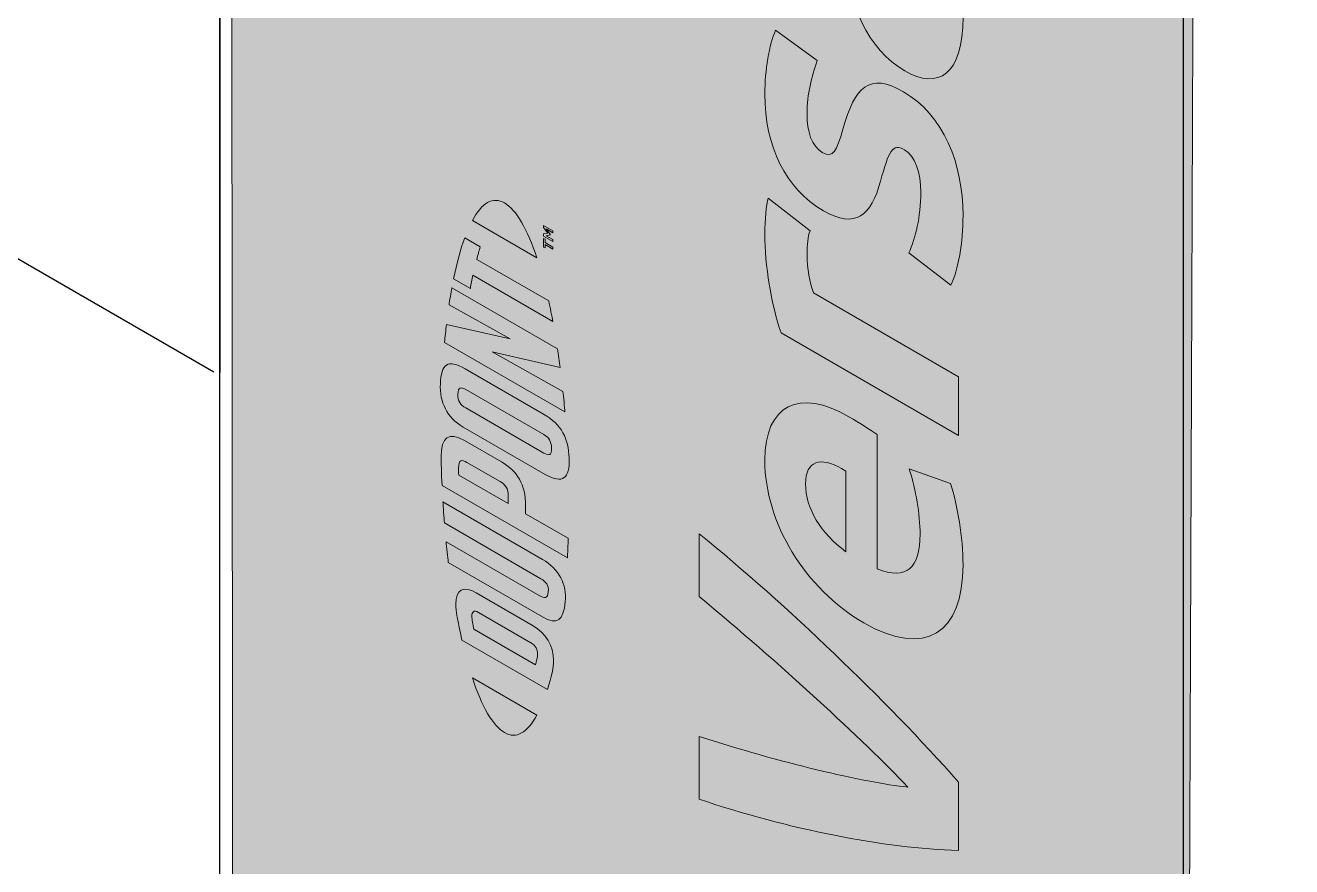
# Model space of a CAD drawing. Header units: inches. Extents: x -20.7 to 76.3, y -55.2 to 19.1.
# Drawn here: x -10.7958 to -10.4236, y -30.933 to -30.6857 of the extents above; entities that cross this region are included whole.
import ezdxf

# ---------------------------------------------------------------- set-up
doc = ezdxf.new("R2010")
doc.units = ezdxf.units.IN
doc.header["$MEASUREMENT"] = 0
doc.linetypes.add('AI-Linetype-20', pattern=[1.199738, 0.599869, -0.119974, 0.119974, -0.119974, 0.119974, -0.119974])
for name, color, linetype, lineweight in [('.ATI-HATCH', 7, 'Continuous', 0), ('G-ANNO-TTLB', 7, 'Continuous', 0), ('TYVEK', 7, 'Continuous', 0), ('wall scratch', 7, 'Continuous', 0)]:
    doc.layers.add(name, color=color, linetype=linetype, lineweight=lineweight)

# ---------------------------------------------------------------- blocks, each defined once
blk = doc.blocks.new('Block_272')
at = {"layer": 'TYVEK', "true_color": 0x18467f, "transparency": 33554687}
h = blk.add_hatch(color=156, dxfattribs=at)
h.dxf.hatch_style = 2
edge = h.paths.add_edge_path()
edge.add_spline(control_points=[(-10.65491, -30.73792), (-10.65142, -30.73993), (-10.64817, -30.74568), (-10.64538, -30.75405), (-10.64538, -30.75405), (-10.66436, -30.74309), (-10.66436, -30.74309), (-10.66158, -30.73794), (-10.65835, -30.73593), (-10.65491, -30.73792)], knot_values=[0, 0, 0, 0, 1, 1, 1, 2, 2, 2, 3, 3, 3, 3], degree=3, periodic=0)
edge.add_line((-10.65491, -30.73792), (-10.65491, -30.73792))
h = blk.add_hatch(color=156, dxfattribs=at)
h.dxf.hatch_style = 2
edge = h.paths.add_edge_path()
edge.add_spline(control_points=[(-10.64348, -30.74767), (-10.64348, -30.74767), (-10.64348, -30.74703), (-10.64348, -30.74703), (-10.64348, -30.74703), (-10.64219, -30.74683), (-10.64219, -30.74683), (-10.64219, -30.74683), (-10.64348, -30.74514), (-10.64348, -30.74514), (-10.64348, -30.74514), (-10.64348, -30.74452), (-10.64348, -30.74452), (-10.64348, -30.74452), (-10.64075, -30.7461), (-10.64075, -30.7461), (-10.64075, -30.7461), (-10.64075, -30.74668), (-10.64075, -30.74668), (-10.64075, -30.74668), (-10.64269, -30.74556), (-10.64269, -30.74556), (-10.64269, -30.74556), (-10.64139, -30.74728), (-10.64139, -30.74728), (-10.64139, -30.74728), (-10.64139, -30.74733), (-10.64139, -30.74733), (-10.64139, -30.74733), (-10.64269, -30.74755), (-10.64269, -30.74755), (-10.64269, -30.74755), (-10.64075, -30.74867), (-10.64075, -30.74867), (-10.64075, -30.74867), (-10.64075, -30.74925), (-10.64075, -30.74925), (-10.64075, -30.74925), (-10.64348, -30.74767), (-10.64348, -30.74767)], knot_values=[0, 0, 0, 0, 1, 1, 1, 2, 2, 2, 3, 3, 3, 4, 4, 4, 5, 5, 5, 6, 6, 6, 7, 7, 7, 8, 8, 8, 9, 9, 9, 10, 10, 10, 11, 11, 11, 12, 12, 12, 13, 13, 13, 13], degree=3, periodic=0)
edge = h.paths.add_edge_path()
edge.add_spline(control_points=[(-10.643, -30.75019), (-10.643, -30.75019), (-10.643, -30.75116), (-10.643, -30.75116), (-10.643, -30.75116), (-10.64348, -30.75088), (-10.64348, -30.75088), (-10.64348, -30.75088), (-10.64348, -30.74835), (-10.64348, -30.74835), (-10.64348, -30.74835), (-10.643, -30.74862), (-10.643, -30.74862), (-10.643, -30.74862), (-10.643, -30.74959), (-10.643, -30.74959), (-10.643, -30.74959), (-10.64075, -30.75089), (-10.64075, -30.75089), (-10.64075, -30.75089), (-10.64075, -30.75149), (-10.64075, -30.75149), (-10.64075, -30.75149), (-10.643, -30.75019), (-10.643, -30.75019)], knot_values=[0, 0, 0, 0, 1, 1, 1, 2, 2, 2, 3, 3, 3, 4, 4, 4, 5, 5, 5, 6, 6, 6, 7, 7, 7, 8, 8, 8, 8], degree=3, periodic=0)
h = blk.add_hatch(color=156, dxfattribs=at)
h.dxf.hatch_style = 2
edge = h.paths.add_edge_path()
edge.add_spline(control_points=[(-10.66495, -30.76308), (-10.66472, -30.76175), (-10.66447, -30.76045), (-10.6642, -30.75919), (-10.6642, -30.75919), (-10.64069, -30.77276), (-10.64069, -30.77276), (-10.64096, -30.77131), (-10.64151, -30.76859), (-10.64192, -30.76674), (-10.64192, -30.76674), (-10.66309, -30.75452), (-10.66309, -30.75452), (-10.66274, -30.75318), (-10.66239, -30.75193), (-10.66206, -30.75079), (-10.66206, -30.75079), (-10.66659, -30.74817), (-10.66659, -30.74817), (-10.66787, -30.75163), (-10.66891, -30.75553), (-10.66987, -30.76025), (-10.66987, -30.76025), (-10.66495, -30.76308), (-10.66495, -30.76308)], knot_values=[0, 0, 0, 0, 1, 1, 1, 2, 2, 2, 3, 3, 3, 4, 4, 4, 5, 5, 5, 6, 6, 6, 7, 7, 7, 8, 8, 8, 8], degree=3, periodic=0)
h = blk.add_hatch(color=156, dxfattribs=at)
h.dxf.hatch_style = 2
edge = h.paths.add_edge_path()
edge.add_spline(control_points=[(-10.65325, -30.77784), (-10.65325, -30.77784), (-10.67198, -30.77361), (-10.67198, -30.77361), (-10.67218, -30.77529), (-10.67239, -30.77732), (-10.67253, -30.77891), (-10.67253, -30.77891), (-10.63717, -30.79933), (-10.63717, -30.79933), (-10.63727, -30.79809), (-10.63757, -30.79493), (-10.63774, -30.79329), (-10.63774, -30.79329), (-10.65857, -30.78173), (-10.65857, -30.78173), (-10.65857, -30.78173), (-10.63856, -30.78632), (-10.63856, -30.78632), (-10.63876, -30.78472), (-10.63909, -30.78237), (-10.63932, -30.78082), (-10.63932, -30.78082), (-10.67039, -30.76288), (-10.67039, -30.76288), (-10.67064, -30.76422), (-10.67104, -30.76668), (-10.67121, -30.76788), (-10.67121, -30.76788), (-10.65325, -30.77784), (-10.65325, -30.77784)], knot_values=[0, 0, 0, 0, 1, 1, 1, 2, 2, 2, 3, 3, 3, 4, 4, 4, 5, 5, 5, 6, 6, 6, 7, 7, 7, 8, 8, 8, 9, 9, 9, 10, 10, 10, 10], degree=3, periodic=0)
h = blk.add_hatch(color=156, dxfattribs=at)
h.dxf.hatch_style = 2
edge = h.paths.add_edge_path()
edge.add_spline(control_points=[(-10.64336, -30.80601), (-10.64191, -30.80685), (-10.64115, -30.80784), (-10.6411, -30.80998), (-10.64104, -30.81216), (-10.64185, -30.81229), (-10.64336, -30.81142), (-10.64336, -30.81142), (-10.66633, -30.79816), (-10.66633, -30.79816), (-10.66783, -30.79729), (-10.66867, -30.79621), (-10.66862, -30.79409), (-10.66856, -30.79201), (-10.66778, -30.79191), (-10.66633, -30.79275), (-10.66633, -30.79275), (-10.64336, -30.80601), (-10.64336, -30.80601)], knot_values=[0, 0, 0, 0, 1, 1, 1, 2, 2, 2, 3, 3, 3, 4, 4, 4, 5, 5, 5, 6, 6, 6, 6], degree=3, periodic=0)
edge = h.paths.add_edge_path()
edge.add_spline(control_points=[(-10.67377, -30.79111), (-10.674, -30.79648), (-10.67188, -30.80097), (-10.66703, -30.80378), (-10.66703, -30.80378), (-10.64293, -30.81769), (-10.64293, -30.81769), (-10.63781, -30.82064), (-10.6357, -30.81889), (-10.63592, -30.81296), (-10.63614, -30.80715), (-10.63802, -30.80309), (-10.64347, -30.79995), (-10.64347, -30.79995), (-10.66647, -30.78667), (-10.66647, -30.78667), (-10.67166, -30.78367), (-10.67351, -30.78529), (-10.67377, -30.79111)], knot_values=[0, 0, 0, 0, 1, 1, 1, 2, 2, 2, 3, 3, 3, 4, 4, 4, 5, 5, 5, 6, 6, 6, 6], degree=3, periodic=0)
edge.add_line((-10.67377, -30.79111), (-10.67377, -30.79111))
h = blk.add_hatch(color=156, dxfattribs=at)
h.dxf.hatch_style = 2
edge = h.paths.add_edge_path()
edge.add_spline(control_points=[(-10.65623, -30.81977), (-10.65464, -30.82069), (-10.65384, -30.82179), (-10.65383, -30.8242), (-10.65383, -30.8242), (-10.65383, -30.82629), (-10.65383, -30.82629), (-10.65383, -30.82629), (-10.66836, -30.81789), (-10.66836, -30.81789), (-10.66841, -30.81694), (-10.66842, -30.81644), (-10.66842, -30.81589), (-10.66842, -30.81328), (-10.66756, -30.81323), (-10.66594, -30.81417), (-10.66594, -30.81417), (-10.65623, -30.81977), (-10.65623, -30.81977)], knot_values=[0, 0, 0, 0, 1, 1, 1, 2, 2, 2, 3, 3, 3, 4, 4, 4, 5, 5, 5, 6, 6, 6, 6], degree=3, periodic=0)
edge = h.paths.add_edge_path()
edge.add_spline(control_points=[(-10.67356, -30.81257), (-10.67356, -30.8136), (-10.67345, -30.81743), (-10.67327, -30.82099), (-10.67327, -30.82099), (-10.63643, -30.84226), (-10.63643, -30.84226), (-10.63638, -30.84112), (-10.63624, -30.83811), (-10.6362, -30.83646), (-10.6362, -30.83646), (-10.64871, -30.82924), (-10.64871, -30.82924), (-10.64871, -30.82924), (-10.64871, -30.82692), (-10.64871, -30.82692), (-10.64873, -30.82069), (-10.65116, -30.8167), (-10.65584, -30.814), (-10.65584, -30.814), (-10.66669, -30.80773), (-10.66669, -30.80773), (-10.67128, -30.80509), (-10.67356, -30.80668), (-10.67356, -30.81257)], knot_values=[0, 0, 0, 0, 1, 1, 1, 2, 2, 2, 3, 3, 3, 4, 4, 4, 5, 5, 5, 6, 6, 6, 7, 7, 7, 8, 8, 8, 8], degree=3, periodic=0)
edge.add_line((-10.67356, -30.81257), (-10.67356, -30.81257))
h = blk.add_hatch(color=156, dxfattribs=at)
h.dxf.hatch_style = 2
edge = h.paths.add_edge_path()
edge.add_spline(control_points=[(-10.6442, -30.84834), (-10.64275, -30.84918), (-10.64183, -30.85029), (-10.64205, -30.85224), (-10.64226, -30.85416), (-10.64302, -30.85428), (-10.64474, -30.85328), (-10.64474, -30.85328), (-10.67211, -30.83748), (-10.67211, -30.83748), (-10.67198, -30.83891), (-10.67162, -30.84215), (-10.67145, -30.84354), (-10.67145, -30.84354), (-10.64377, -30.85953), (-10.64377, -30.85953), (-10.63935, -30.86208), (-10.63763, -30.86061), (-10.63705, -30.85513), (-10.63652, -30.85011), (-10.63886, -30.84549), (-10.64377, -30.84266), (-10.64377, -30.84266), (-10.67302, -30.82577), (-10.67302, -30.82577), (-10.67296, -30.82692), (-10.67269, -30.83072), (-10.67259, -30.83195), (-10.67259, -30.83195), (-10.6442, -30.84834), (-10.6442, -30.84834)], knot_values=[0, 0, 0, 0, 1, 1, 1, 2, 2, 2, 3, 3, 3, 4, 4, 4, 5, 5, 5, 6, 6, 6, 7, 7, 7, 8, 8, 8, 9, 9, 9, 10, 10, 10, 10], degree=3, periodic=0)
h = blk.add_hatch(color=156, dxfattribs=at)
h.dxf.hatch_style = 2
edge = h.paths.add_edge_path()
edge.add_spline(control_points=[(-10.64715, -30.86715), (-10.6457, -30.86799), (-10.64521, -30.86927), (-10.64521, -30.87047), (-10.64521, -30.8714), (-10.64551, -30.87267), (-10.64579, -30.87369), (-10.64579, -30.87369), (-10.66393, -30.86321), (-10.66393, -30.86321), (-10.6642, -30.86188), (-10.6645, -30.86027), (-10.6645, -30.85934), (-10.6645, -30.85814), (-10.66401, -30.85742), (-10.66255, -30.85826), (-10.66255, -30.85826), (-10.64715, -30.86715), (-10.64715, -30.86715)], knot_values=[0, 0, 0, 0, 1, 1, 1, 2, 2, 2, 3, 3, 3, 4, 4, 4, 5, 5, 5, 6, 6, 6, 6], degree=3, periodic=0)
edge = h.paths.add_edge_path()
edge.add_spline(control_points=[(-10.66924, -30.85581), (-10.66924, -30.8577), (-10.66875, -30.86069), (-10.66743, -30.86638), (-10.66743, -30.86638), (-10.64228, -30.8809), (-10.64228, -30.8809), (-10.64113, -30.87724), (-10.64047, -30.87431), (-10.64047, -30.87242), (-10.64047, -30.86808), (-10.64279, -30.8643), (-10.64651, -30.86215), (-10.64651, -30.86215), (-10.6632, -30.85251), (-10.6632, -30.85251), (-10.66692, -30.85036), (-10.66924, -30.85147), (-10.66924, -30.85581)], knot_values=[0, 0, 0, 0, 1, 1, 1, 2, 2, 2, 3, 3, 3, 4, 4, 4, 5, 5, 5, 6, 6, 6, 6], degree=3, periodic=0)
edge.add_line((-10.66924, -30.85581), (-10.66924, -30.85581))
h = blk.add_hatch(color=156, dxfattribs=at)
h.dxf.hatch_style = 2
edge = h.paths.add_edge_path()
edge.add_spline(control_points=[(-10.65491, -30.89356), (-10.65143, -30.89557), (-10.64818, -30.89358), (-10.64538, -30.88845), (-10.64538, -30.88845), (-10.66436, -30.87749), (-10.66436, -30.87749), (-10.66158, -30.88584), (-10.65835, -30.89157), (-10.65491, -30.89356)], knot_values=[0, 0, 0, 0, 1, 1, 1, 2, 2, 2, 3, 3, 3, 3], degree=3, periodic=0)
edge.add_line((-10.65491, -30.89356), (-10.65491, -30.89356))
at = {"layer": 'TYVEK'}
for points, knots in [([(-10.65491, -30.73792), (-10.65142, -30.73993), (-10.64817, -30.74568), (-10.64538, -30.75405), (-10.64538, -30.75405), (-10.66436, -30.74309), (-10.66436, -30.74309), (-10.66158, -30.73794), (-10.65835, -30.73593), (-10.65491, -30.73792)], [0, 0, 0, 0, 1, 1, 1, 2, 2, 2, 3, 3, 3, 3]), ([(-10.64348, -30.74767), (-10.64348, -30.74767), (-10.64348, -30.74703), (-10.64348, -30.74703), (-10.64348, -30.74703), (-10.64219, -30.74683), (-10.64219, -30.74683), (-10.64219, -30.74683), (-10.64348, -30.74514), (-10.64348, -30.74514), (-10.64348, -30.74514), (-10.64348, -30.74452), (-10.64348, -30.74452), (-10.64348, -30.74452), (-10.64075, -30.7461), (-10.64075, -30.7461), (-10.64075, -30.7461), (-10.64075, -30.74668), (-10.64075, -30.74668), (-10.64075, -30.74668), (-10.64269, -30.74556), (-10.64269, -30.74556), (-10.64269, -30.74556), (-10.64139, -30.74728), (-10.64139, -30.74728), (-10.64139, -30.74728), (-10.64139, -30.74733), (-10.64139, -30.74733), (-10.64139, -30.74733), (-10.64269, -30.74755), (-10.64269, -30.74755), (-10.64269, -30.74755), (-10.64075, -30.74867), (-10.64075, -30.74867), (-10.64075, -30.74867), (-10.64075, -30.74925), (-10.64075, -30.74925), (-10.64075, -30.74925), (-10.64348, -30.74767), (-10.64348, -30.74767)], [0, 0, 0, 0, 1, 1, 1, 2, 2, 2, 3, 3, 3, 4, 4, 4, 5, 5, 5, 6, 6, 6, 7, 7, 7, 8, 8, 8, 9, 9, 9, 10, 10, 10, 11, 11, 11, 12, 12, 12, 13, 13, 13, 13]), ([(-10.66495, -30.76308), (-10.66472, -30.76175), (-10.66447, -30.76045), (-10.6642, -30.75919), (-10.6642, -30.75919), (-10.64069, -30.77276), (-10.64069, -30.77276), (-10.64096, -30.77131), (-10.64151, -30.76859), (-10.64192, -30.76674), (-10.64192, -30.76674), (-10.66309, -30.75452), (-10.66309, -30.75452), (-10.66274, -30.75318), (-10.66239, -30.75193), (-10.66206, -30.75079), (-10.66206, -30.75079), (-10.66659, -30.74817), (-10.66659, -30.74817), (-10.66787, -30.75163), (-10.66891, -30.75553), (-10.66987, -30.76025), (-10.66987, -30.76025), (-10.66495, -30.76308), (-10.66495, -30.76308)], [0, 0, 0, 0, 1, 1, 1, 2, 2, 2, 3, 3, 3, 4, 4, 4, 5, 5, 5, 6, 6, 6, 7, 7, 7, 8, 8, 8, 8]), ([(-10.643, -30.75019), (-10.643, -30.75019), (-10.643, -30.75116), (-10.643, -30.75116), (-10.643, -30.75116), (-10.64348, -30.75088), (-10.64348, -30.75088), (-10.64348, -30.75088), (-10.64348, -30.74835), (-10.64348, -30.74835), (-10.64348, -30.74835), (-10.643, -30.74862), (-10.643, -30.74862), (-10.643, -30.74862), (-10.643, -30.74959), (-10.643, -30.74959), (-10.643, -30.74959), (-10.64075, -30.75089), (-10.64075, -30.75089), (-10.64075, -30.75089), (-10.64075, -30.75149), (-10.64075, -30.75149), (-10.64075, -30.75149), (-10.643, -30.75019), (-10.643, -30.75019)], [0, 0, 0, 0, 1, 1, 1, 2, 2, 2, 3, 3, 3, 4, 4, 4, 5, 5, 5, 6, 6, 6, 7, 7, 7, 8, 8, 8, 8]), ([(-10.65325, -30.77784), (-10.65325, -30.77784), (-10.67198, -30.77361), (-10.67198, -30.77361), (-10.67218, -30.77529), (-10.67239, -30.77732), (-10.67253, -30.77891), (-10.67253, -30.77891), (-10.63717, -30.79933), (-10.63717, -30.79933), (-10.63727, -30.79809), (-10.63757, -30.79493), (-10.63774, -30.79329), (-10.63774, -30.79329), (-10.65857, -30.78173), (-10.65857, -30.78173), (-10.65857, -30.78173), (-10.63856, -30.78632), (-10.63856, -30.78632), (-10.63876, -30.78472), (-10.63909, -30.78237), (-10.63932, -30.78082), (-10.63932, -30.78082), (-10.67039, -30.76288), (-10.67039, -30.76288), (-10.67064, -30.76422), (-10.67104, -30.76668), (-10.67121, -30.76788), (-10.67121, -30.76788), (-10.65325, -30.77784), (-10.65325, -30.77784)], [0, 0, 0, 0, 1, 1, 1, 2, 2, 2, 3, 3, 3, 4, 4, 4, 5, 5, 5, 6, 6, 6, 7, 7, 7, 8, 8, 8, 9, 9, 9, 10, 10, 10, 10]), ([(-10.67377, -30.79111), (-10.674, -30.79648), (-10.67188, -30.80097), (-10.66703, -30.80378), (-10.66703, -30.80378), (-10.64293, -30.81769), (-10.64293, -30.81769), (-10.63781, -30.82064), (-10.6357, -30.81889), (-10.63592, -30.81296), (-10.63614, -30.80715), (-10.63802, -30.80309), (-10.64347, -30.79995), (-10.64347, -30.79995), (-10.66647, -30.78667), (-10.66647, -30.78667), (-10.67166, -30.78367), (-10.67351, -30.78529), (-10.67377, -30.79111)], [0, 0, 0, 0, 1, 1, 1, 2, 2, 2, 3, 3, 3, 4, 4, 4, 5, 5, 5, 6, 6, 6, 6]), ([(-10.64336, -30.80601), (-10.64191, -30.80685), (-10.64115, -30.80784), (-10.6411, -30.80998), (-10.64104, -30.81216), (-10.64185, -30.81229), (-10.64336, -30.81142), (-10.64336, -30.81142), (-10.66633, -30.79816), (-10.66633, -30.79816), (-10.66783, -30.79729), (-10.66867, -30.79621), (-10.66862, -30.79409), (-10.66856, -30.79201), (-10.66778, -30.79191), (-10.66633, -30.79275), (-10.66633, -30.79275), (-10.64336, -30.80601), (-10.64336, -30.80601)], [0, 0, 0, 0, 1, 1, 1, 2, 2, 2, 3, 3, 3, 4, 4, 4, 5, 5, 5, 6, 6, 6, 6]), ([(-10.67356, -30.81257), (-10.67356, -30.8136), (-10.67345, -30.81743), (-10.67327, -30.82099), (-10.67327, -30.82099), (-10.63643, -30.84226), (-10.63643, -30.84226), (-10.63638, -30.84112), (-10.63624, -30.83811), (-10.6362, -30.83646), (-10.6362, -30.83646), (-10.64871, -30.82924), (-10.64871, -30.82924), (-10.64871, -30.82924), (-10.64871, -30.82692), (-10.64871, -30.82692), (-10.64873, -30.82069), (-10.65116, -30.8167), (-10.65584, -30.814), (-10.65584, -30.814), (-10.66669, -30.80773), (-10.66669, -30.80773), (-10.67128, -30.80509), (-10.67356, -30.80668), (-10.67356, -30.81257)], [0, 0, 0, 0, 1, 1, 1, 2, 2, 2, 3, 3, 3, 4, 4, 4, 5, 5, 5, 6, 6, 6, 7, 7, 7, 8, 8, 8, 8]), ([(-10.65623, -30.81977), (-10.65464, -30.82069), (-10.65384, -30.82179), (-10.65383, -30.8242), (-10.65383, -30.8242), (-10.65383, -30.82629), (-10.65383, -30.82629), (-10.65383, -30.82629), (-10.66836, -30.81789), (-10.66836, -30.81789), (-10.66841, -30.81694), (-10.66842, -30.81644), (-10.66842, -30.81589), (-10.66842, -30.81328), (-10.66756, -30.81323), (-10.66594, -30.81417), (-10.66594, -30.81417), (-10.65623, -30.81977), (-10.65623, -30.81977)], [0, 0, 0, 0, 1, 1, 1, 2, 2, 2, 3, 3, 3, 4, 4, 4, 5, 5, 5, 6, 6, 6, 6]), ([(-10.6442, -30.84834), (-10.64275, -30.84918), (-10.64183, -30.85029), (-10.64205, -30.85224), (-10.64226, -30.85416), (-10.64302, -30.85428), (-10.64474, -30.85328), (-10.64474, -30.85328), (-10.67211, -30.83748), (-10.67211, -30.83748), (-10.67198, -30.83891), (-10.67162, -30.84215), (-10.67145, -30.84354), (-10.67145, -30.84354), (-10.64377, -30.85953), (-10.64377, -30.85953), (-10.63935, -30.86208), (-10.63763, -30.86061), (-10.63705, -30.85513), (-10.63652, -30.85011), (-10.63886, -30.84549), (-10.64377, -30.84266), (-10.64377, -30.84266), (-10.67302, -30.82577), (-10.67302, -30.82577), (-10.67296, -30.82692), (-10.67269, -30.83072), (-10.67259, -30.83195), (-10.67259, -30.83195), (-10.6442, -30.84834), (-10.6442, -30.84834)], [0, 0, 0, 0, 1, 1, 1, 2, 2, 2, 3, 3, 3, 4, 4, 4, 5, 5, 5, 6, 6, 6, 7, 7, 7, 8, 8, 8, 9, 9, 9, 10, 10, 10, 10]), ([(-10.66924, -30.85581), (-10.66924, -30.8577), (-10.66875, -30.86069), (-10.66743, -30.86638), (-10.66743, -30.86638), (-10.64228, -30.8809), (-10.64228, -30.8809), (-10.64113, -30.87724), (-10.64047, -30.87431), (-10.64047, -30.87242), (-10.64047, -30.86808), (-10.64279, -30.8643), (-10.64651, -30.86215), (-10.64651, -30.86215), (-10.6632, -30.85251), (-10.6632, -30.85251), (-10.66692, -30.85036), (-10.66924, -30.85147), (-10.66924, -30.85581)], [0, 0, 0, 0, 1, 1, 1, 2, 2, 2, 3, 3, 3, 4, 4, 4, 5, 5, 5, 6, 6, 6, 6]), ([(-10.64715, -30.86715), (-10.6457, -30.86799), (-10.64521, -30.86927), (-10.64521, -30.87047), (-10.64521, -30.8714), (-10.64551, -30.87267), (-10.64579, -30.87369), (-10.64579, -30.87369), (-10.66393, -30.86321), (-10.66393, -30.86321), (-10.6642, -30.86188), (-10.6645, -30.86027), (-10.6645, -30.85934), (-10.6645, -30.85814), (-10.66401, -30.85742), (-10.66255, -30.85826), (-10.66255, -30.85826), (-10.64715, -30.86715), (-10.64715, -30.86715)], [0, 0, 0, 0, 1, 1, 1, 2, 2, 2, 3, 3, 3, 4, 4, 4, 5, 5, 5, 6, 6, 6, 6]), ([(-10.65491, -30.89356), (-10.65143, -30.89557), (-10.64818, -30.89358), (-10.64538, -30.88845), (-10.64538, -30.88845), (-10.66436, -30.87749), (-10.66436, -30.87749), (-10.66158, -30.88584), (-10.65835, -30.89157), (-10.65491, -30.89356)], [0, 0, 0, 0, 1, 1, 1, 2, 2, 2, 3, 3, 3, 3])]:
    blk.add_open_spline(points, degree=3, knots=knots, dxfattribs=at)
blk = doc.blocks.new('Block_275')
at = {"layer": 'TYVEK', "true_color": 0x18467f, "transparency": 33554687}
h = blk.add_hatch(color=156, dxfattribs=at)
h.dxf.hatch_style = 2
edge = h.paths.add_edge_path()
edge.add_spline(control_points=[(-10.53245, -30.6657), (-10.53245, -30.6657), (-10.5441, -30.65898), (-10.5441, -30.65898), (-10.54465, -30.66153), (-10.54498, -30.66434), (-10.54498, -30.66734), (-10.54498, -30.67308), (-10.54302, -30.6787), (-10.5379, -30.68166), (-10.53333, -30.6843), (-10.53093, -30.68194), (-10.53093, -30.67532), (-10.53093, -30.67158), (-10.53158, -30.66808), (-10.53245, -30.6657)], knot_values=[0, 0, 0, 0, 1, 1, 1, 2, 2, 2, 3, 3, 3, 4, 4, 4, 5, 5, 5, 5], degree=3, periodic=0)
edge = h.paths.add_edge_path()
edge.add_spline(control_points=[(-10.52015, -30.68329), (-10.52015, -30.70039), (-10.52745, -30.70479), (-10.53725, -30.69913), (-10.54803, -30.69291), (-10.55434, -30.67915), (-10.55445, -30.66411), (-10.55445, -30.66062), (-10.55401, -30.65638), (-10.55358, -30.65351), (-10.55358, -30.65351), (-10.55619, -30.652), (-10.55619, -30.652), (-10.56283, -30.64816), (-10.56599, -30.65071), (-10.56599, -30.65907), (-10.56599, -30.66456), (-10.56523, -30.67087), (-10.56338, -30.67706), (-10.56338, -30.67706), (-10.57514, -30.67339), (-10.57514, -30.67339), (-10.5771, -30.66689), (-10.5784, -30.65752), (-10.5784, -30.64991), (-10.5784, -30.63156), (-10.56991, -30.62735), (-10.55521, -30.63584), (-10.55521, -30.63584), (-10.52494, -30.65332), (-10.52494, -30.65332), (-10.52265, -30.65975), (-10.52015, -30.67081), (-10.52015, -30.68329)], knot_values=[0, 0, 0, 0, 1, 1, 1, 2, 2, 2, 3, 3, 3, 4, 4, 4, 5, 5, 5, 6, 6, 6, 7, 7, 7, 8, 8, 8, 9, 9, 9, 10, 10, 10, 11, 11, 11, 11], degree=3, periodic=0)
h = blk.add_hatch(color=156, dxfattribs=at)
h.dxf.hatch_style = 2
edge = h.paths.add_edge_path()
edge.add_spline(control_points=[(-10.56305, -30.6961), (-10.56458, -30.70096), (-10.56599, -30.70576), (-10.56599, -30.71175), (-10.56599, -30.71699), (-10.56468, -30.72124), (-10.56153, -30.72306), (-10.55826, -30.72495), (-10.55728, -30.72264), (-10.55543, -30.71622), (-10.55194, -30.70376), (-10.5477, -30.69947), (-10.53768, -30.70525), (-10.52592, -30.71204), (-10.52015, -30.72636), (-10.52015, -30.74158), (-10.52015, -30.74957), (-10.52157, -30.75762), (-10.52374, -30.7621), (-10.52374, -30.7621), (-10.53605, -30.75263), (-10.53605, -30.75263), (-10.5342, -30.7482), (-10.53256, -30.74216), (-10.53256, -30.73479), (-10.53256, -30.72905), (-10.53431, -30.72405), (-10.53735, -30.72229), (-10.54095, -30.72022), (-10.54193, -30.72277), (-10.54443, -30.73156), (-10.54705, -30.74153), (-10.55173, -30.7457), (-10.5612, -30.74023), (-10.57231, -30.73381), (-10.5784, -30.72118), (-10.5784, -30.70595), (-10.5784, -30.69884), (-10.5771, -30.69148), (-10.57525, -30.68718), (-10.57525, -30.68718), (-10.56305, -30.6961), (-10.56305, -30.6961)], knot_values=[0, 0, 0, 0, 1, 1, 1, 2, 2, 2, 3, 3, 3, 4, 4, 4, 5, 5, 5, 6, 6, 6, 7, 7, 7, 8, 8, 8, 9, 9, 9, 10, 10, 10, 11, 11, 11, 12, 12, 12, 13, 13, 13, 14, 14, 14, 14], degree=3, periodic=0)
h = blk.add_hatch(color=156, dxfattribs=at)
h.dxf.hatch_style = 2
edge = h.paths.add_edge_path()
edge.add_spline(control_points=[(-10.5784, -30.74715), (-10.5784, -30.74265), (-10.57797, -30.73866), (-10.57742, -30.73648), (-10.57742, -30.73648), (-10.56512, -30.74608), (-10.56512, -30.74608), (-10.56577, -30.74782), (-10.56599, -30.75032), (-10.56599, -30.75294), (-10.56599, -30.75756), (-10.56523, -30.76112), (-10.56414, -30.76437), (-10.56414, -30.76437), (-10.52146, -30.78901), (-10.52146, -30.78901), (-10.52146, -30.78901), (-10.52146, -30.80624), (-10.52146, -30.80624), (-10.52146, -30.80624), (-10.57361, -30.77612), (-10.57361, -30.77612), (-10.57655, -30.76769), (-10.5784, -30.75613), (-10.5784, -30.74715)], knot_values=[0, 0, 0, 0, 1, 1, 1, 2, 2, 2, 3, 3, 3, 4, 4, 4, 5, 5, 5, 6, 6, 6, 7, 7, 7, 8, 8, 8, 8], degree=3, periodic=0)
h = blk.add_hatch(color=156, dxfattribs=at)
h.dxf.hatch_style = 2
edge = h.paths.add_edge_path()
edge.add_spline(control_points=[(-10.55456, -30.84042), (-10.55456, -30.84042), (-10.55456, -30.81671), (-10.55456, -30.81671), (-10.55456, -30.81671), (-10.55586, -30.81596), (-10.55586, -30.81596), (-10.56196, -30.81244), (-10.56643, -30.8136), (-10.56643, -30.82047), (-10.56643, -30.82771), (-10.56196, -30.83503), (-10.55456, -30.84042)], knot_values=[0, 0, 0, 0, 1, 1, 1, 2, 2, 2, 3, 3, 3, 4, 4, 4, 4], degree=3, periodic=0)
edge = h.paths.add_edge_path()
edge.add_spline(control_points=[(-10.52385, -30.82033), (-10.52168, -30.82708), (-10.52015, -30.83608), (-10.52015, -30.84431), (-10.52015, -30.86441), (-10.53126, -30.87173), (-10.54933, -30.86129), (-10.56664, -30.8513), (-10.5784, -30.8319), (-10.5784, -30.81355), (-10.5784, -30.7972), (-10.56828, -30.79231), (-10.55369, -30.80074), (-10.55042, -30.80262), (-10.54759, -30.80451), (-10.54541, -30.80601), (-10.54541, -30.80601), (-10.54541, -30.84546), (-10.54541, -30.84546), (-10.5367, -30.84886), (-10.53278, -30.84526), (-10.53278, -30.83527), (-10.53278, -30.82916), (-10.53398, -30.8226), (-10.53594, -30.8161), (-10.53594, -30.8161), (-10.52385, -30.82033), (-10.52385, -30.82033)], knot_values=[0, 0, 0, 0, 1, 1, 1, 2, 2, 2, 3, 3, 3, 4, 4, 4, 5, 5, 5, 6, 6, 6, 7, 7, 7, 8, 8, 8, 9, 9, 9, 9], degree=3, periodic=0)
h = blk.add_hatch(color=156, dxfattribs=at)
h.dxf.hatch_style = 2
edge = h.paths.add_edge_path()
edge.add_spline(control_points=[(-10.52146, -30.92819), (-10.54323, -30.9276), (-10.57165, -30.92193), (-10.59768, -30.91314), (-10.59768, -30.91314), (-10.59768, -30.89467), (-10.59768, -30.89467), (-10.57427, -30.90232), (-10.54933, -30.90823), (-10.53638, -30.90959), (-10.54933, -30.89587), (-10.57427, -30.87299), (-10.59768, -30.85361), (-10.59768, -30.85361), (-10.59768, -30.83513), (-10.59768, -30.83513), (-10.57165, -30.8564), (-10.54323, -30.88354), (-10.52146, -30.9081), (-10.52146, -30.9081), (-10.52146, -30.92819), (-10.52146, -30.92819)], knot_values=[0, 0, 0, 0, 1, 1, 1, 2, 2, 2, 3, 3, 3, 4, 4, 4, 5, 5, 5, 6, 6, 6, 7, 7, 7, 7], degree=3, periodic=0)
at = {"layer": 'TYVEK'}
for points, knots in [([(-10.52015, -30.68329), (-10.52015, -30.70039), (-10.52745, -30.70479), (-10.53725, -30.69913), (-10.54803, -30.69291), (-10.55434, -30.67915), (-10.55445, -30.66411), (-10.55445, -30.66062), (-10.55401, -30.65638), (-10.55358, -30.65351), (-10.55358, -30.65351), (-10.55619, -30.652), (-10.55619, -30.652), (-10.56283, -30.64816), (-10.56599, -30.65071), (-10.56599, -30.65907), (-10.56599, -30.66456), (-10.56523, -30.67087), (-10.56338, -30.67706), (-10.56338, -30.67706), (-10.57514, -30.67339), (-10.57514, -30.67339), (-10.5771, -30.66689), (-10.5784, -30.65752), (-10.5784, -30.64991), (-10.5784, -30.63156), (-10.56991, -30.62735), (-10.55521, -30.63584), (-10.55521, -30.63584), (-10.52494, -30.65332), (-10.52494, -30.65332), (-10.52265, -30.65975), (-10.52015, -30.67081), (-10.52015, -30.68329)], [0, 0, 0, 0, 1, 1, 1, 2, 2, 2, 3, 3, 3, 4, 4, 4, 5, 5, 5, 6, 6, 6, 7, 7, 7, 8, 8, 8, 9, 9, 9, 10, 10, 10, 11, 11, 11, 11]), ([(-10.56305, -30.6961), (-10.56458, -30.70096), (-10.56599, -30.70576), (-10.56599, -30.71175), (-10.56599, -30.71699), (-10.56468, -30.72124), (-10.56153, -30.72306), (-10.55826, -30.72495), (-10.55728, -30.72264), (-10.55543, -30.71622), (-10.55194, -30.70376), (-10.5477, -30.69947), (-10.53768, -30.70525), (-10.52592, -30.71204), (-10.52015, -30.72636), (-10.52015, -30.74158), (-10.52015, -30.74957), (-10.52157, -30.75762), (-10.52374, -30.7621), (-10.52374, -30.7621), (-10.53605, -30.75263), (-10.53605, -30.75263), (-10.5342, -30.7482), (-10.53256, -30.74216), (-10.53256, -30.73479), (-10.53256, -30.72905), (-10.53431, -30.72405), (-10.53735, -30.72229), (-10.54095, -30.72022), (-10.54193, -30.72277), (-10.54443, -30.73156), (-10.54705, -30.74153), (-10.55173, -30.7457), (-10.5612, -30.74023), (-10.57231, -30.73381), (-10.5784, -30.72118), (-10.5784, -30.70595), (-10.5784, -30.69884), (-10.5771, -30.69148), (-10.57525, -30.68718), (-10.57525, -30.68718), (-10.56305, -30.6961), (-10.56305, -30.6961)], [0, 0, 0, 0, 1, 1, 1, 2, 2, 2, 3, 3, 3, 4, 4, 4, 5, 5, 5, 6, 6, 6, 7, 7, 7, 8, 8, 8, 9, 9, 9, 10, 10, 10, 11, 11, 11, 12, 12, 12, 13, 13, 13, 14, 14, 14, 14]), ([(-10.5784, -30.74715), (-10.5784, -30.74265), (-10.57797, -30.73866), (-10.57742, -30.73648), (-10.57742, -30.73648), (-10.56512, -30.74608), (-10.56512, -30.74608), (-10.56577, -30.74782), (-10.56599, -30.75032), (-10.56599, -30.75294), (-10.56599, -30.75756), (-10.56523, -30.76112), (-10.56414, -30.76437), (-10.56414, -30.76437), (-10.52146, -30.78901), (-10.52146, -30.78901), (-10.52146, -30.78901), (-10.52146, -30.80624), (-10.52146, -30.80624), (-10.52146, -30.80624), (-10.57361, -30.77612), (-10.57361, -30.77612), (-10.57655, -30.76769), (-10.5784, -30.75613), (-10.5784, -30.74715)], [0, 0, 0, 0, 1, 1, 1, 2, 2, 2, 3, 3, 3, 4, 4, 4, 5, 5, 5, 6, 6, 6, 7, 7, 7, 8, 8, 8, 8]), ([(-10.52385, -30.82033), (-10.52168, -30.82708), (-10.52015, -30.83608), (-10.52015, -30.84431), (-10.52015, -30.86441), (-10.53126, -30.87173), (-10.54933, -30.86129), (-10.56664, -30.8513), (-10.5784, -30.8319), (-10.5784, -30.81355), (-10.5784, -30.7972), (-10.56828, -30.79231), (-10.55369, -30.80074), (-10.55042, -30.80262), (-10.54759, -30.80451), (-10.54541, -30.80601), (-10.54541, -30.80601), (-10.54541, -30.84546), (-10.54541, -30.84546), (-10.5367, -30.84886), (-10.53278, -30.84526), (-10.53278, -30.83527), (-10.53278, -30.82916), (-10.53398, -30.8226), (-10.53594, -30.8161), (-10.53594, -30.8161), (-10.52385, -30.82033), (-10.52385, -30.82033)], [0, 0, 0, 0, 1, 1, 1, 2, 2, 2, 3, 3, 3, 4, 4, 4, 5, 5, 5, 6, 6, 6, 7, 7, 7, 8, 8, 8, 9, 9, 9, 9]), ([(-10.55456, -30.84042), (-10.55456, -30.84042), (-10.55456, -30.81671), (-10.55456, -30.81671), (-10.55456, -30.81671), (-10.55586, -30.81596), (-10.55586, -30.81596), (-10.56196, -30.81244), (-10.56643, -30.8136), (-10.56643, -30.82047), (-10.56643, -30.82771), (-10.56196, -30.83503), (-10.55456, -30.84042)], [0, 0, 0, 0, 1, 1, 1, 2, 2, 2, 3, 3, 3, 4, 4, 4, 4]), ([(-10.52146, -30.92819), (-10.54323, -30.9276), (-10.57165, -30.92193), (-10.59768, -30.91314), (-10.59768, -30.91314), (-10.59768, -30.89467), (-10.59768, -30.89467), (-10.57427, -30.90232), (-10.54933, -30.90823), (-10.53638, -30.90959), (-10.54933, -30.89587), (-10.57427, -30.87299), (-10.59768, -30.85361), (-10.59768, -30.85361), (-10.59768, -30.83513), (-10.59768, -30.83513), (-10.57165, -30.8564), (-10.54323, -30.88354), (-10.52146, -30.9081), (-10.52146, -30.9081), (-10.52146, -30.92819), (-10.52146, -30.92819)], [0, 0, 0, 0, 1, 1, 1, 2, 2, 2, 3, 3, 3, 4, 4, 4, 5, 5, 5, 6, 6, 6, 7, 7, 7, 7])]:
    blk.add_open_spline(points, degree=3, knots=knots, dxfattribs=at)
blk = doc.blocks.new('Block_273')
at = {"layer": 'TYVEK'}
blk.add_blockref('Block_275', (0, 0), dxfattribs=at)
blk = doc.blocks.new('Block_271')
at = {"layer": 'TYVEK'}
for name in ['Block_273', 'Block_272']:
    blk.add_blockref(name, (0, 0), dxfattribs=at)
blk = doc.blocks.new('Block_295')
at = {"layer": 'TYVEK', "color": 2, "lineweight": 25, "true_color": 0xffff00}
blk.add_lwpolyline([(-10.75871, -30.69358)], dxfattribs=at)

msp = doc.modelspace()

# ---------------------------------------------------------------- hatches: boundary and pattern name
at = {"layer": '.ATI-HATCH', "true_color": 0x848484, "transparency": 33554559}
msp.add_hatch(color=252, dxfattribs=at).paths.add_polyline_path([(-10.44455, -28.56874), (-10.73698, -28.39951), (-10.73458, -31.24437), (-10.45538, -31.41169)])
at = {"layer": 'G-ANNO-TTLB', "true_color": 0xff00ff, "transparency": 33554687}
h = msp.add_hatch(color=6, dxfattribs=at)
edge = h.paths.add_edge_path()
edge.add_spline(control_points=[(20.03822, -55.21363), (20.03822, -55.21363), (-20.64953, -55.21363), (-20.64953, -55.21363), (-20.64953, -55.21363), (-20.64953, -21.08863), (-20.64953, -21.08863), (-20.64953, -21.08863), (20.03822, -21.08863), (20.03822, -21.08863), (20.03822, -21.08863), (20.03822, -55.21363), (20.03822, -55.21363)], knot_values=[0, 0, 0, 0, 1, 1, 1, 2, 2, 2, 3, 3, 3, 4, 4, 4, 4], degree=3, periodic=0)
edge = h.paths.add_edge_path()
edge.add_spline(control_points=[(-20.52453, -21.21363), (-20.52453, -21.21363), (-20.52453, -55.08863), (-20.52453, -55.08863), (-20.52453, -55.08863), (19.91322, -55.08863), (19.91322, -55.08863), (19.91322, -55.08863), (19.91322, -21.21363), (19.91322, -21.21363), (19.91322, -21.21363), (-20.52453, -21.21363), (-20.52453, -21.21363)], knot_values=[0, 0, 0, 0, 1, 1, 1, 2, 2, 2, 3, 3, 3, 4, 4, 4, 4], degree=3, periodic=0)
edge.add_line((-20.52453, -21.21363), (-20.52453, -21.21363))

# ---------------------------------------------------------------- linework, layer by layer
at = {"layer": '.ATI-HATCH'}
msp.add_lwpolyline([(-10.44455, -28.56874), (-10.73698, -28.39951), (-10.73458, -31.24437), (-10.45538, -31.41169)], close=True, dxfattribs=at)
at = {"layer": 'G-ANNO-TTLB'}
for points in [[(20.03822, -55.21363), (20.03822, -55.21363), (-20.64953, -55.21363), (-20.64953, -55.21363), (-20.64953, -55.21363), (-20.64953, -21.08863), (-20.64953, -21.08863), (-20.64953, -21.08863), (20.03822, -21.08863), (20.03822, -21.08863), (20.03822, -21.08863), (20.03822, -55.21363), (20.03822, -55.21363)], [(-20.52453, -21.21363), (-20.52453, -21.21363), (-20.52453, -55.08863), (-20.52453, -55.08863), (-20.52453, -55.08863), (19.91322, -55.08863), (19.91322, -55.08863), (19.91322, -55.08863), (19.91322, -21.21363), (19.91322, -21.21363), (19.91322, -21.21363), (-20.52453, -21.21363), (-20.52453, -21.21363)]]:
    msp.add_open_spline(points, degree=3, knots=[0, 0, 0, 0, 1, 1, 1, 2, 2, 2, 3, 3, 3, 4, 4, 4, 4], dxfattribs=at)
at = {"layer": 'TYVEK', "color": 3, "lineweight": 25, "true_color": 0x00ff00}
for p, q in [((-10.73855, -28.39797), (-10.73855, -30.78772)), ((-10.74038, -30.78768), (-11.89183, -30.12158))]:
    msp.add_line(p, q, dxfattribs=at)
at = {"layer": 'TYVEK', "color": 1, "lineweight": 25, "true_color": 0xff0000}
msp.add_lwpolyline([(-10.45538, -28.56686), (-10.73929, -28.40779), (-10.73855, -31.24884), (-10.45538, -31.41169)], close=True, dxfattribs=at)
at = {"layer": 'TYVEK', "color": 4, "lineweight": 25, "true_color": 0x00ffff}
msp.add_lwpolyline([(-10.74696, -30.77828)], dxfattribs=at)
at = {"layer": 'wall scratch', "color": 252, "linetype": 'AI-Linetype-20', "lineweight": 25, "true_color": 0x848484}
msp.add_lwpolyline([(-10.74599, -30.77907)], dxfattribs=at)

# ---------------------------------------------------------------- block references
at = {"layer": 'TYVEK'}
for name in ['Block_295', 'Block_271']:
    msp.add_blockref(name, (0, 0), dxfattribs=at)

doc.saveas('drawing.dxf')
